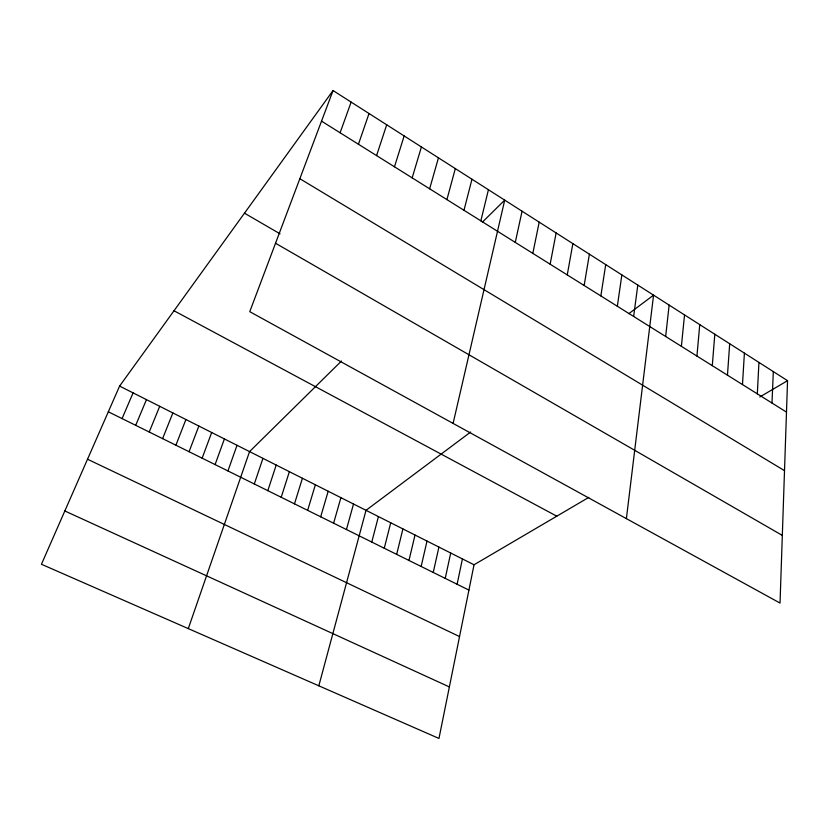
<?xml version="1.0" encoding="UTF-8"?>
<svg xmlns="http://www.w3.org/2000/svg" width="829" height="829" viewBox="0 0 829 829"><rect width="100%" height="100%" fill="white"/><g stroke="black" fill="none" stroke-linecap="round" stroke-linejoin="round"><path stroke-width="1.24" d="M787.55 380.677L780.037 603.066L249.757 311.673L333.051 90.548L787.55 380.677L759.81 396.967M771.986 403.029L773.322 371.599M757.323 393.848L758.939 362.418M742.483 384.563L744.401 353.133M727.468 375.174L729.686 343.745M712.287 365.672L714.816 334.242M696.93 356.055L699.759 324.636M681.386 346.335L684.536 314.916M665.656 336.491L669.138 305.093M626.392 518.633L653.563 295.145L628.776 313.694M633.646 316.46L637.802 285.083M617.346 306.264L621.854 274.907M600.849 295.932L605.719 264.606M584.155 285.487L589.388 254.182M567.254 274.917L572.86 243.633M550.145 264.202L556.135 232.949M588.787 497.39L474.033 564.777L438.966 738.452L41.45 564.269L119.604 386.086L333.051 90.548M532.819 253.363L539.202 222.151M457.121 584.258L462.416 558.922M445.235 578.383L450.707 553.026M515.275 242.389L522.063 211.208M433.246 572.456L438.914 547.078M453.1 423.412L504.716 200.131L482.405 222.12M421.153 566.476L427.008 541.078M408.966 560.445L415.018 535.026M480.851 220.846L488.436 189.737M396.666 554.373L402.915 528.923M384.273 548.238L390.718 522.778M463.981 210.286L471.97 179.23M371.775 542.062L378.428 516.581M318.823 685.811L366.024 510.322L470.634 432.044M446.914 199.613L455.318 168.598M346.449 529.534L353.517 504.022M333.621 523.192L340.906 497.659M429.64 188.805L438.458 157.842M320.688 516.799L328.191 491.255M412.168 177.862L421.412 146.951M307.642 510.353L315.362 484.789M294.482 503.845L302.43 478.26M394.48 166.795L404.158 135.935M281.207 497.276L289.373 471.68M376.573 155.593L386.697 124.796M267.819 490.654L276.212 465.048M254.306 483.981L262.938 458.354M358.449 144.256L369.029 113.521M188.297 628.61L249.55 451.608L341.475 361.019M227.934 470.934L237.032 445.297M340.097 132.775L351.144 102.102M215.084 464.582L224.41 438.924M202.131 458.178L211.685 432.51M189.064 451.712L198.856 426.044M175.893 445.204L185.914 419.526M162.598 438.634L172.878 412.946M149.21 432.013L159.717 406.314M135.697 425.329L146.464 399.63M122.07 418.593L133.086 392.884M64.828 510.975L449.37 686.93M87.522 459.225L459.535 636.558M108.33 411.795L468.913 590.093M119.604 386.086L474.033 564.777M174.007 310.761L556.787 516.187M275.529 243.249L782.327 535.41M244.482 213.188L280.057 233.84M299.839 178.712L784.514 470.654M321.528 121.148L786.493 412.106"/></g></svg>
